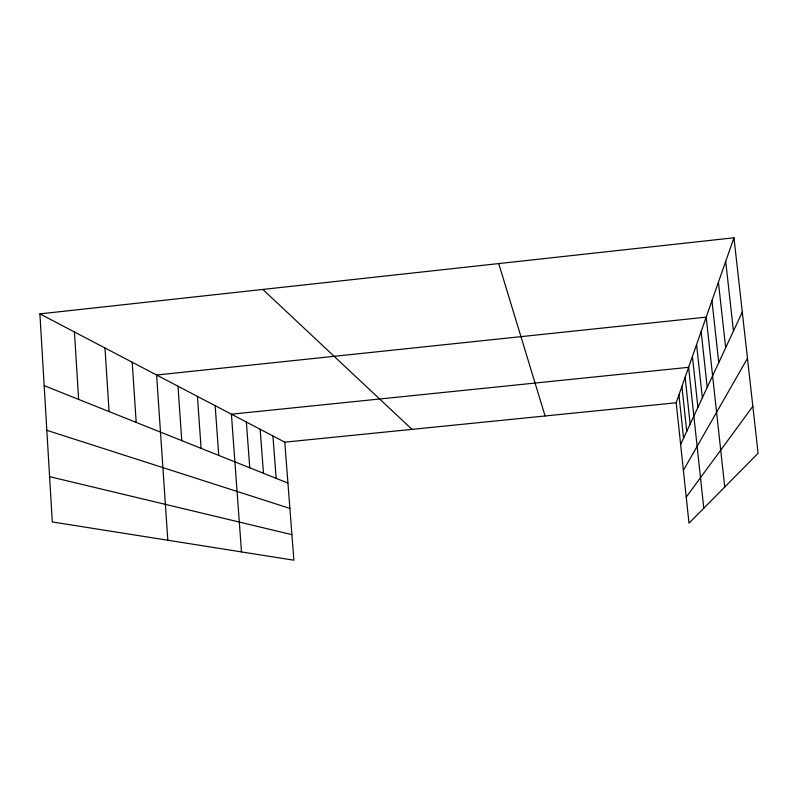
<?xml version="1.0" encoding="UTF-8"?>
<svg xmlns="http://www.w3.org/2000/svg" width="798" height="798" viewBox="0 0 798 798"><rect width="100%" height="100%" fill="white"/><g stroke="black" fill="none" stroke-linecap="round" stroke-linejoin="round"><path stroke-width="1.2" d="M733.97 237.784L758.1 453.264L689.003 523.189L676.205 402.781L733.97 237.784L39.9 313.883L52.289 521.942L293.883 560.216L284.786 442.162L39.9 313.883M680.634 444.486L742.29 312.068M683.387 470.351L747.467 358.342M686.23 497.114L752.843 406.342M284.786 442.162L676.205 402.781M49.596 476.655L291.908 534.65M46.833 430.312L289.893 508.426M44.169 385.643L287.938 483.059M262.831 289.445L412.007 429.364M498.73 263.579L545.084 415.967M725.701 261.415L733.442 331.07M718.419 282.213L725.661 347.788M711.956 300.656L718.759 362.611M724.744 487.019L706.19 317.145L156.608 375.02L167.829 540.246M701.143 331.539L707.218 387.389M696.574 344.586L702.35 397.853M692.425 356.457L697.911 407.379M703.776 508.246L688.624 367.309L231.41 414.202L241.505 551.917M685.133 377.274L690.15 424.057M681.921 386.451L686.729 431.409M678.948 394.92L683.567 438.192M272.926 435.947L276.158 478.351M260.158 429.264L263.47 473.284M246.363 422.032L249.764 467.798M215.161 405.693L218.742 455.409M197.425 396.397L201.106 448.356M177.994 386.222L181.764 440.626M132.199 362.232L136.189 422.411M104.987 347.978L109.067 411.578M74.433 331.968L78.623 399.409"/></g></svg>
